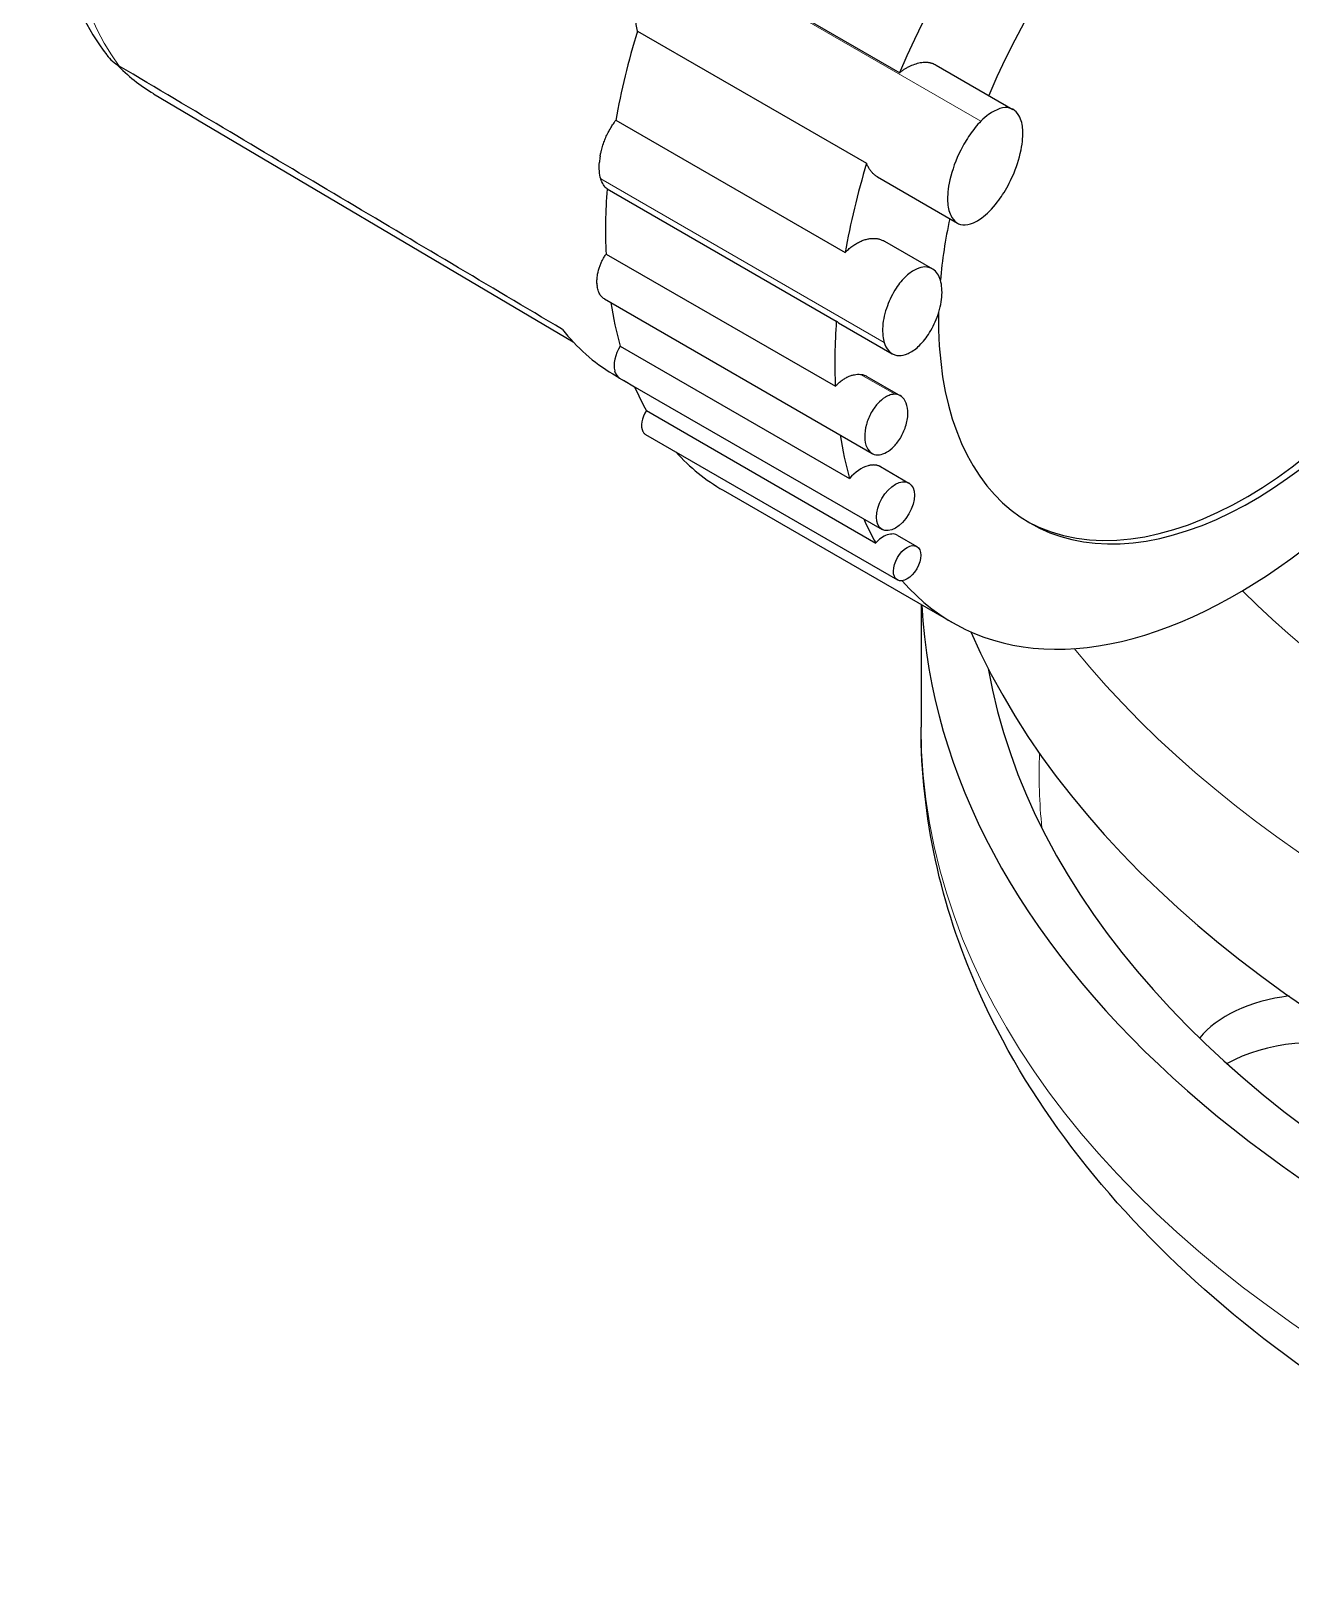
# Model space of a CAD drawing. Header units: millimetres. Extents: x 0 to 8400, y 0 to 5940.
# Drawn here: x 7406.3 to 7501.1, y 5043.5 to 5160.3 of the extents above; entities that cross this region are included whole.
import ezdxf

# ---------------------------------------------------------------- set-up
doc = ezdxf.new("R2010")
doc.units = ezdxf.units.MM
doc.header["$LTSCALE"] = 20
doc.layers.add('Visible', color=7, linetype='Continuous', lineweight=25)
doc.layers.add('Visible Narrow', color=7, linetype='Continuous', lineweight=18)

msp = doc.modelspace()

# ---------------------------------------------------------------- linework, layer by layer
at = {"layer": 'Visible'}
for p, q in [((7454.41, 5167.08), (7471.67, 5157.11)), ((7451.93, 5160.25), (7469.18, 5150.29)), ((7474.42, 5157.69), (7480.2, 5154.35)), ((7415.5, 5155.53), (7447.09, 5136.84)), ((7450.3, 5153.53), (7467.56, 5143.57)), ((7449.64, 5148.36), (7466.9, 5138.4)), ((7470.01, 5149.26), (7476.02, 5145.79)), ((7449.57, 5143.46), (7466.83, 5133.5)), ((7470.52, 5144.42), (7474.13, 5142.34)), ((7449.44, 5140.08), (7469.59, 5128.45)), ((7467.06, 5138.29), (7471.11, 5135.95)), ((7450.63, 5136.53), (7467.89, 5126.56)), ((7450.08, 5134.43), (7450.52, 5134.17)), ((7450.59, 5134.12), (7470.34, 5122.72)), ((7469.21, 5134.24), (7471.73, 5132.79)), ((7450.88, 5133.96), (7451.72, 5133.46)), ((7452.61, 5131.67), (7469.87, 5121.7)), ((7452.54, 5129.88), (7471.51, 5118.93)), ((7470.22, 5127.45), (7472.36, 5126.21)), ((7458.38, 5125.67), (7475.64, 5115.71)), ((7471.48, 5122.3), (7472.96, 5121.44)), ((7473.28, 5117.07), (7473.28, 5107.84))]:
    msp.add_line(p, q, dxfattribs=at)
for centre, major_axis, ratio, start_param, end_param in [((7497.01, 5152.73), (21.37, 37.02), 0.57735, 6.019734, 8.063104), ((7498.17, 5152.06), (16.67, 28.87), 0.57735, 2.335033, 8.065645), ((7497.71, 5152.33), (16.67, 28.87), 0.57735, 3.15534, 6.269438), ((7479.75, 5162.69), (21.37, 37.02), 0.57735, 1.955085, 2.129576), ((7415.95, 5161.49), (-3.94, -3.08), 0.800433, 6.273125, 6.585688), ((7434.78, 5188.66), (-19.16, -33.19), 0.57735, 6.117497, 6.277014), ((7452.08, 5151.78), (-2.14, -3.71), 0.57735, 5.281775, 5.399676), ((7497.01, 5152.73), (-21.37, -37.02), 0.57735, 5.096678, 5.271169), ((7479.75, 5162.69), (21.37, 37.02), 0.57735, 2.268654, 2.407833), ((7497.01, 5152.73), (-21.37, -37.02), 0.57735, 6.084999, 8.018546), ((7498.17, 5152.06), (16.67, 28.87), 0.57735, 2.088849, 2.247456), ((7450.85, 5142.5), (-1.4, -2.42), 0.57735, 5.543108, 5.661906), ((7479.75, 5162.69), (21.37, 37.02), 0.57735, 2.519491, 2.6274), ((7469.86, 5168.41), (-19.66, -34.05), 0.57735, 6.056295, 6.277014), ((7497.01, 5152.73), (-21.37, -37.02), 0.57735, 5.410246, 5.549425), ((7451.6, 5135.87), (-1.01, -1.75), 0.57735, 4.66866, 5.7552), ((7451.52, 5135.8), (-0.96, -1.65), 0.57735, 5.752028, 5.871865), ((7451.6, 5135.87), (-1.01, -1.75), 0.57735, 5.868693, 6.283185), ((7479.75, 5162.69), (-21.37, -37.02), 0.57735, 5.880318, 5.953225), ((7595.5, 5132.33), (-122.22, 0), 0.57735, 0.248082, 3.141593), ((7453.27, 5131.14), (-0.73, -1.26), 0.57735, 4.621384, 5.930377), ((7453.2, 5131.06), (-0.67, -1.16), 0.57735, 5.925923, 6.047037), ((7453.27, 5131.14), (-0.73, -1.26), 0.57735, 6.042583, 6.283185), ((7497.01, 5152.73), (-21.37, -37.02), 0.57735, 5.661084, 5.768992), ((7479.75, 5162.69), (-21.37, -37.02), 0.57735, 6.099112, 6.283185), ((7468.97, 5125.84), (-1.4, -1.49), 0.627589, 3.919135, 4.8154), ((7595.5, 5119.18), (122.22, 0), 0.57735, 3.17195, 6.37653), ((7497.01, 5152.73), (-21.37, -37.02), 0.57735, 5.880318, 5.953225), ((7595.5, 5119.18), (117.78, 0), 0.57735, 3.243788, 6.18099), ((7503.12, 5082.12), (9.72, 0), 0.57735, 1.791339, 2.715812), ((7503.12, 5078.49), (-9.72, 0), 0.57735, 4.290333, 5.485639)]:
    msp.add_ellipse(centre, major_axis=major_axis, ratio=ratio, start_param=start_param, end_param=end_param, dxfattribs=at)
for centre, major_axis in [((7471.35, 5124.47), (1.01, 1.75)), ((7472.23, 5120.18), (0.73, 1.26))]:
    msp.add_ellipse(centre, major_axis=major_axis, ratio=0.57735, dxfattribs=at)
for points, knots in [([(7414.54, 5198.91), (7413, 5196.12), (7411.67, 5193.22), (7409.53, 5187.36), (7408.71, 5184.4), (7407.65, 5178.58), (7407.4, 5175.72), (7407.54, 5170.22), (7407.92, 5167.58), (7409.39, 5162.68), (7410.49, 5160.41), (7411.99, 5158.45)], [0.81922, 0.81922, 0.81922, 0.81922, 1.079101, 1.079101, 1.338981, 1.338981, 1.598861, 1.598861, 1.858742, 1.858742, 2.118622, 2.118622, 2.118622, 2.118622]), ([(7451.93, 5160.25), (7451.89, 5160.41), (7451.86, 5160.57), (7451.84, 5160.73), (7451.83, 5160.89), (7451.82, 5161.02), (7451.82, 5161.17), (7451.82, 5161.24), (7451.82, 5161.31), (7451.83, 5161.4), (7451.83, 5161.49), (7451.84, 5161.56), (7451.84, 5161.63), (7451.86, 5161.8), (7451.88, 5161.95), (7451.9, 5162.06), (7451.93, 5162.27), (7451.96, 5162.43), (7452, 5162.61), (7452.05, 5162.82), (7452.1, 5162.99), (7452.16, 5163.2), (7452.19, 5163.31), (7452.22, 5163.4), (7452.25, 5163.49), (7452.28, 5163.57), (7452.32, 5163.68), (7452.36, 5163.78), (7452.42, 5163.96), (7452.51, 5164.18), (7452.6, 5164.37), (7452.67, 5164.53), (7452.77, 5164.74), (7452.87, 5164.94), (7452.96, 5165.11), (7453.07, 5165.3), (7453.17, 5165.47), (7453.23, 5165.57), (7453.28, 5165.65), (7453.33, 5165.73), (7453.37, 5165.79), (7453.44, 5165.89), (7453.5, 5165.98), (7453.6, 5166.12), (7453.73, 5166.3), (7453.86, 5166.46), (7454.01, 5166.65), (7454.12, 5166.78), (7454.24, 5166.91), (7454.27, 5166.94), (7454.3, 5166.97), (7454.33, 5167)], [17.112883, 17.112883, 17.112883, 17.112883, 17.700573, 17.700573, 17.700573, 18.214175, 18.214175, 18.214175, 18.459011, 18.459011, 18.459011, 18.692605, 18.692605, 18.692605, 19.054584, 19.054584, 19.054584, 19.692775, 19.692775, 19.692775, 20.287601, 20.287601, 20.287601, 20.587526, 20.587526, 20.587526, 20.880265, 20.880265, 20.880265, 21.457084, 21.457084, 21.457084, 22.032872, 22.032872, 22.032872, 22.568322, 22.568322, 22.568322, 22.852954, 22.852954, 22.852954, 23.130966, 23.130966, 23.130966, 23.657626, 23.657626, 23.657626, 24.209892, 24.209892, 24.209892, 24.335586, 24.335586, 24.335586, 24.335586]), ([(7446.28, 5137.78), (7443.5, 5139.44), (7440.72, 5141.09), (7437.94, 5142.74), (7435.16, 5144.39), (7432.38, 5146.05), (7429.6, 5147.7), (7426.82, 5149.35), (7424.04, 5151), (7421.26, 5152.66), (7418.48, 5154.31), (7415.7, 5155.96), (7412.92, 5157.61)], [0, 0, 0, 0, 10.647475, 10.647475, 10.647475, 21.294952, 21.294952, 21.294952, 31.94243, 31.94243, 31.94243, 42.589906, 42.589906, 42.589906, 42.589906]), ([(7471.67, 5157.11), (7471.7, 5157.14), (7471.73, 5157.17), (7471.77, 5157.19), (7471.8, 5157.22), (7471.83, 5157.24), (7471.86, 5157.26), (7471.9, 5157.29), (7471.93, 5157.31), (7471.97, 5157.33), (7472, 5157.36), (7472.03, 5157.38), (7472.07, 5157.4), (7472.1, 5157.42), (7472.14, 5157.44), (7472.17, 5157.46), (7472.2, 5157.48), (7472.24, 5157.5), (7472.27, 5157.52), (7472.34, 5157.56), (7472.41, 5157.59), (7472.48, 5157.63), (7472.62, 5157.69), (7472.77, 5157.75), (7472.91, 5157.79), (7472.98, 5157.81), (7473.05, 5157.83), (7473.12, 5157.85), (7473.19, 5157.86), (7473.26, 5157.88), (7473.33, 5157.89), (7473.4, 5157.89), (7473.46, 5157.9), (7473.53, 5157.9), (7473.57, 5157.9), (7473.6, 5157.9), (7473.63, 5157.9), (7473.67, 5157.9), (7473.7, 5157.9), (7473.73, 5157.9), (7473.76, 5157.9), (7473.8, 5157.89), (7473.83, 5157.89), (7473.85, 5157.89), (7473.86, 5157.88), (7473.88, 5157.88), (7473.89, 5157.88), (7473.91, 5157.88), (7473.92, 5157.87), (7473.94, 5157.87), (7473.96, 5157.87), (7473.97, 5157.86), (7473.99, 5157.86), (7474, 5157.86), (7474.02, 5157.85), (7474.05, 5157.84), (7474.08, 5157.83), (7474.11, 5157.82), (7474.22, 5157.79), (7474.32, 5157.74), (7474.42, 5157.69)], [0, 0, 0, 0, 0.11744, 0.11744, 0.11744, 0.234854, 0.234854, 0.234854, 0.352251, 0.352251, 0.352251, 0.4697, 0.4697, 0.4697, 0.58713, 0.58713, 0.58713, 0.704521, 0.704521, 0.704521, 0.93941, 0.93941, 0.93941, 1.409093, 1.409093, 1.409093, 1.64394, 1.64394, 1.64394, 1.878781, 1.878781, 1.878781, 2.113554, 2.113554, 2.113554, 2.230995, 2.230995, 2.230995, 2.348435, 2.348435, 2.348435, 2.465824, 2.465824, 2.465824, 2.524531, 2.524531, 2.524531, 2.583227, 2.583227, 2.583227, 2.641913, 2.641913, 2.641913, 2.700604, 2.700604, 2.700604, 2.817988, 2.817988, 2.817988, 3.240731, 3.240731, 3.240731, 3.240731]), ([(7478.43, 5146.68), (7478.87, 5147.13), (7479.21, 5147.61), (7479.71, 5148.38), (7479.97, 5148.86), (7480.44, 5149.94), (7480.67, 5150.61), (7480.93, 5151.89), (7480.96, 5152.41), (7480.91, 5153.16), (7480.84, 5153.55), (7480.53, 5154.09), (7480.37, 5154.25), (7479.96, 5154.48), (7479.75, 5154.49), (7479.36, 5154.47), (7479.07, 5154.38), (7478.55, 5154.1), (7478.2, 5153.88), (7477.78, 5153.46)], [-1.472432, -1.472432, -1.472432, -1.472432, -1.337706, -1.337706, -1.147944, -1.147944, -0.917166, -0.917166, -0.718918, -0.718918, -0.577001, -0.577001, -0.487694, -0.487694, -0.382199, -0.382199, -0.171509, -0.171509, 0, 0, 0, 0]), ([(7449.12, 5150.82), (7449.13, 5150.83), (7449.13, 5150.85), (7449.13, 5150.87), (7449.15, 5150.97), (7449.17, 5151.06), (7449.19, 5151.14), (7449.2, 5151.18), (7449.21, 5151.22), (7449.22, 5151.26), (7449.25, 5151.39), (7449.29, 5151.52), (7449.33, 5151.66), (7449.38, 5151.82), (7449.43, 5151.94), (7449.48, 5152.06), (7449.52, 5152.16), (7449.57, 5152.29), (7449.63, 5152.42), (7449.69, 5152.55), (7449.75, 5152.66), (7449.81, 5152.77), (7449.89, 5152.92), (7449.95, 5153.01), (7450.01, 5153.11), (7450.08, 5153.22), (7450.15, 5153.32), (7450.23, 5153.43), (7450.25, 5153.47), (7450.28, 5153.5), (7450.3, 5153.53)], [1.91706, 1.91706, 1.91706, 1.91706, 1.973942, 1.973942, 1.973942, 2.242726, 2.242726, 2.242726, 2.372683, 2.372683, 2.372683, 2.76193, 2.76193, 2.76193, 3.167385, 3.167385, 3.167385, 3.52032, 3.52032, 3.52032, 3.86008, 3.86008, 3.86008, 4.227902, 4.227902, 4.227902, 4.585732, 4.585732, 4.585732, 4.691108, 4.691108, 4.691108, 4.691108]), ([(7477.78, 5153.46), (7477.49, 5153.16), (7477.21, 5152.81), (7476.7, 5152.07), (7476.47, 5151.68), (7475.9, 5150.55), (7475.62, 5149.78), (7475.3, 5148.39), (7475.26, 5147.84), (7475.3, 5147.03), (7475.37, 5146.67), (7475.63, 5146.12), (7475.78, 5145.94), (7476.15, 5145.7), (7476.36, 5145.64), (7476.86, 5145.66), (7477.15, 5145.76), (7477.67, 5146.04), (7478.01, 5146.26), (7478.43, 5146.68)], [-1.606475, -1.606475, -1.606475, -1.606475, -1.480541, -1.480541, -1.354352, -1.354352, -1.129304, -1.129304, -0.927107, -0.927107, -0.736213, -0.736213, -0.571741, -0.571741, -0.381781, -0.381781, -0.170634, -0.170634, 0, 0, 0, 0]), ([(7449.17, 5149.12), (7449.12, 5149.3), (7449.08, 5149.49), (7449.05, 5149.92), (7449.05, 5150.14), (7449.07, 5150.38)], [0, 0, 0, 0, 0.0729836, 0.0729836, 0.1472241, 0.1472241, 0.1472241, 0.1472241]), ([(7470.01, 5149.26), (7469.99, 5149.27), (7469.97, 5149.28), (7469.95, 5149.3), (7469.88, 5149.34), (7469.81, 5149.39), (7469.75, 5149.45), (7469.69, 5149.5), (7469.63, 5149.56), (7469.57, 5149.62), (7469.52, 5149.68), (7469.47, 5149.75), (7469.42, 5149.82), (7469.4, 5149.86), (7469.37, 5149.89), (7469.35, 5149.93), (7469.33, 5149.97), (7469.31, 5150.01), (7469.29, 5150.05), (7469.27, 5150.08), (7469.25, 5150.12), (7469.23, 5150.17), (7469.22, 5150.21), (7469.2, 5150.25), (7469.18, 5150.29)], [3.352439, 3.352439, 3.352439, 3.352439, 3.453876, 3.453876, 3.453876, 3.767724, 3.767724, 3.767724, 4.081562, 4.081562, 4.081562, 4.395498, 4.395498, 4.395498, 4.552406, 4.552406, 4.552406, 4.70939, 4.70939, 4.70939, 4.866307, 4.866307, 4.866307, 5.023344, 5.023344, 5.023344, 5.023344]), ([(7449.64, 5148.36), (7449.54, 5148.44), (7449.45, 5148.55), (7449.29, 5148.81), (7449.22, 5148.96), (7449.17, 5149.12)], [0.000001, 0.000001, 0.000001, 0.000001, 0.0634447, 0.0634447, 0.1293563, 0.1293563, 0.1293563, 0.1293563]), ([(7467.56, 5143.57), (7467.6, 5143.61), (7467.64, 5143.65), (7467.68, 5143.69), (7467.72, 5143.73), (7467.77, 5143.77), (7467.81, 5143.81), (7467.85, 5143.85), (7467.9, 5143.88), (7467.94, 5143.92), (7467.98, 5143.95), (7468.03, 5143.99), (7468.07, 5144.02), (7468.12, 5144.06), (7468.17, 5144.09), (7468.21, 5144.12), (7468.26, 5144.15), (7468.31, 5144.18), (7468.35, 5144.21), (7468.4, 5144.24), (7468.45, 5144.27), (7468.49, 5144.3), (7468.54, 5144.32), (7468.59, 5144.35), (7468.64, 5144.37), (7468.69, 5144.4), (7468.73, 5144.42), (7468.78, 5144.44), (7468.83, 5144.46), (7468.88, 5144.48), (7468.93, 5144.5), (7468.98, 5144.51), (7469.02, 5144.53), (7469.07, 5144.55), (7469.12, 5144.56), (7469.17, 5144.57), (7469.22, 5144.58), (7469.31, 5144.61), (7469.41, 5144.62), (7469.5, 5144.63), (7469.59, 5144.64), (7469.68, 5144.64), (7469.77, 5144.64), (7469.82, 5144.63), (7469.86, 5144.63), (7469.91, 5144.63), (7469.95, 5144.62), (7469.99, 5144.61), (7470.03, 5144.61), (7470.08, 5144.6), (7470.12, 5144.59), (7470.16, 5144.58), (7470.2, 5144.57), (7470.24, 5144.55), (7470.28, 5144.54), (7470.32, 5144.52), (7470.36, 5144.51), (7470.39, 5144.49), (7470.41, 5144.48), (7470.43, 5144.47), (7470.45, 5144.47), (7470.47, 5144.46), (7470.49, 5144.45), (7470.5, 5144.44), (7470.51, 5144.43), (7470.52, 5144.43), (7470.52, 5144.42)], [0, 0, 0, 0, 0.158474, 0.158474, 0.158474, 0.316867, 0.316867, 0.316867, 0.475253, 0.475253, 0.475253, 0.633667, 0.633667, 0.633667, 0.792152, 0.792152, 0.792152, 0.950576, 0.950576, 0.950576, 1.109066, 1.109066, 1.109066, 1.26749, 1.26749, 1.26749, 1.425971, 1.425971, 1.425971, 1.5844, 1.5844, 1.5844, 1.742862, 1.742862, 1.742862, 1.90125, 1.90125, 1.90125, 2.218024, 2.218024, 2.218024, 2.534814, 2.534814, 2.534814, 2.693206, 2.693206, 2.693206, 2.851685, 2.851685, 2.851685, 3.010114, 3.010114, 3.010114, 3.16859, 3.16859, 3.16859, 3.327012, 3.327012, 3.327012, 3.406209, 3.406209, 3.406209, 3.485398, 3.485398, 3.485398, 3.516224, 3.516224, 3.516224, 3.516224]), ([(7448.88, 5141.25), (7448.88, 5141.3), (7448.88, 5141.36), (7448.88, 5141.42), (7448.88, 5141.52), (7448.89, 5141.62), (7448.9, 5141.71), (7448.91, 5141.84), (7448.95, 5142.04), (7449, 5142.25), (7449.03, 5142.34), (7449.06, 5142.44), (7449.09, 5142.53), (7449.12, 5142.62), (7449.16, 5142.71), (7449.2, 5142.8), (7449.24, 5142.89), (7449.28, 5142.97), (7449.32, 5143.05), (7449.35, 5143.11), (7449.4, 5143.2), (7449.45, 5143.28), (7449.48, 5143.32), (7449.5, 5143.36), (7449.52, 5143.39), (7449.54, 5143.42), (7449.55, 5143.44), (7449.57, 5143.46)], [2.49121, 2.49121, 2.49121, 2.49121, 2.661303, 2.661303, 2.661303, 2.977982, 2.977982, 2.977982, 3.528609, 3.528609, 3.528609, 3.793186, 3.793186, 3.793186, 4.066465, 4.066465, 4.066465, 4.312634, 4.312634, 4.312634, 4.551396, 4.551396, 4.551396, 4.673585, 4.673585, 4.673585, 4.750824, 4.750824, 4.750824, 4.750824]), ([(7474.74, 5141.49), (7474.68, 5141.67), (7474.61, 5141.83), (7474.42, 5142.11), (7474.31, 5142.23), (7473.98, 5142.44), (7473.77, 5142.49), (7473.37, 5142.48), (7473.17, 5142.43), (7472.68, 5142.21), (7472.41, 5142.03), (7471.88, 5141.54), (7471.63, 5141.23), (7471.13, 5140.47), (7470.91, 5140.02), (7470.55, 5139.04), (7470.43, 5138.52), (7470.35, 5137.46), (7470.43, 5137.07), (7470.51, 5136.8)], [-1.0291835, -1.0291835, -1.0291835, -1.0291835, -0.9910934, -0.9910934, -0.952916, -0.952916, -0.8965015, -0.8965015, -0.8521566, -0.8521566, -0.803104, -0.803104, -0.7474184, -0.7474184, -0.681095, -0.681095, -0.6048226, -0.6048226, -0.5137114, -0.5137114, -0.5137114, -0.5137114]), ([(7470.51, 5136.8), (7470.52, 5136.75), (7470.54, 5136.7), (7470.65, 5136.4), (7470.79, 5136.19), (7471.19, 5135.87), (7471.42, 5135.82), (7471.81, 5135.81), (7472.03, 5135.84), (7472.56, 5136.08), (7472.82, 5136.26), (7473.35, 5136.74), (7473.6, 5137.05), (7474.1, 5137.8), (7474.32, 5138.25), (7474.68, 5139.22), (7474.8, 5139.74), (7474.88, 5140.69), (7474.85, 5141.12), (7474.74, 5141.49)], [-0.9704795, -0.9704795, -0.9704795, -0.9704795, -0.9524261, -0.9524261, -0.8597774, -0.8597774, -0.7475124, -0.7475124, -0.6453703, -0.6453703, -0.545752, -0.545752, -0.4340803, -0.4340803, -0.3011609, -0.3011609, -0.1488443, -0.1488443, 0, 0, 0, 0]), ([(7449.44, 5140.08), (7449.4, 5140.11), (7449.36, 5140.13), (7449.32, 5140.16), (7449.28, 5140.2), (7449.25, 5140.23), (7449.22, 5140.26), (7449.19, 5140.29), (7449.16, 5140.33), (7449.13, 5140.37), (7449.08, 5140.45), (7449.03, 5140.55), (7448.99, 5140.65), (7448.95, 5140.76), (7448.92, 5140.87), (7448.9, 5141)], [0.647765, 0.647765, 0.647765, 0.647765, 0.857246, 0.857246, 0.857246, 1.079482, 1.079482, 1.079482, 1.301386, 1.301386, 1.301386, 1.728764, 1.728764, 1.728764, 2.183524, 2.183524, 2.183524, 2.183524]), ([(7466.83, 5133.5), (7466.86, 5133.54), (7466.89, 5133.57), (7466.93, 5133.61), (7466.97, 5133.64), (7467, 5133.68), (7467.04, 5133.71), (7467.08, 5133.75), (7467.11, 5133.78), (7467.15, 5133.81), (7467.19, 5133.85), (7467.23, 5133.88), (7467.27, 5133.91), (7467.35, 5133.97), (7467.43, 5134.02), (7467.51, 5134.07), (7467.55, 5134.1), (7467.59, 5134.12), (7467.63, 5134.14), (7467.65, 5134.16), (7467.67, 5134.17), (7467.69, 5134.18), (7467.71, 5134.19), (7467.74, 5134.2), (7467.76, 5134.21), (7467.8, 5134.23), (7467.84, 5134.25), (7467.88, 5134.26), (7467.92, 5134.28), (7467.97, 5134.29), (7468.01, 5134.31), (7468.05, 5134.32), (7468.09, 5134.33), (7468.13, 5134.35), (7468.17, 5134.36), (7468.21, 5134.37), (7468.26, 5134.37), (7468.42, 5134.41), (7468.58, 5134.41), (7468.73, 5134.4)], [0, 0, 0, 0, 0.136667, 0.136667, 0.136667, 0.273386, 0.273386, 0.273386, 0.410021, 0.410021, 0.410021, 0.546791, 0.546791, 0.546791, 0.820288, 0.820288, 0.820288, 0.956966, 0.956966, 0.956966, 1.025283, 1.025283, 1.025283, 1.093602, 1.093602, 1.093602, 1.230239, 1.230239, 1.230239, 1.366884, 1.366884, 1.366884, 1.503566, 1.503566, 1.503566, 1.640273, 1.640273, 1.640273, 2.187492, 2.187492, 2.187492, 2.187492]), ([(7468.73, 5134.4), (7468.76, 5134.39), (7468.79, 5134.39), (7468.82, 5134.39), (7468.85, 5134.38), (7468.87, 5134.37), (7468.9, 5134.37), (7468.93, 5134.36), (7468.96, 5134.35), (7468.99, 5134.34), (7469.01, 5134.33), (7469.04, 5134.32), (7469.07, 5134.31), (7469.12, 5134.29), (7469.16, 5134.27), (7469.21, 5134.24)], [0, 0, 0, 0, 0.1115501, 0.1115501, 0.1115501, 0.2232885, 0.2232885, 0.2232885, 0.33507, 0.33507, 0.33507, 0.4467287, 0.4467287, 0.4467287, 0.6562393, 0.6562393, 0.6562393, 0.6562393]), ([(7471.32, 5132.9), (7471.21, 5132.9), (7471.09, 5132.89), (7470.84, 5132.81), (7470.72, 5132.76), (7470.38, 5132.55), (7470.19, 5132.38), (7469.91, 5132.08), (7469.72, 5131.85), (7469.37, 5131.23), (7469.25, 5130.92), (7469.07, 5130.29), (7469.03, 5129.97), (7469.04, 5129.38), (7469.09, 5129.12), (7469.29, 5128.7), (7469.42, 5128.55), (7469.69, 5128.39), (7469.8, 5128.34), (7470, 5128.34)], [-2.02087, -2.02087, -2.02087, -2.02087, -1.877254, -1.877254, -1.733386, -1.733386, -1.484034, -1.484034, -1.280209, -1.280209, -1.106342, -1.106342, -0.913487, -0.913487, -0.72369, -0.72369, -0.538223, -0.538223, -0.390034, -0.390034, -0.390034, -0.390034]), ([(7470, 5128.34), (7470.08, 5128.33), (7470.11, 5128.34), (7470.32, 5128.37), (7470.5, 5128.43), (7470.87, 5128.63), (7471.05, 5128.78), (7471.35, 5129.09), (7471.53, 5129.29), (7471.89, 5129.88), (7472.02, 5130.17), (7472.22, 5130.8), (7472.28, 5131.13), (7472.3, 5131.73), (7472.25, 5132.01), (7472.08, 5132.45), (7471.96, 5132.62), (7471.67, 5132.84), (7471.5, 5132.9), (7471.32, 5132.9)], [-0.8880941, -0.8880941, -0.8880941, -0.8880941, -0.8540851, -0.8540851, -0.7043262, -0.7043262, -0.5505729, -0.5505729, -0.4535132, -0.4535132, -0.367199, -0.367199, -0.26893, -0.26893, -0.1703214, -0.1703214, -0.0796423, -0.0796423, 0, 0, 0, 0]), ([(7470.22, 5127.45), (7470.21, 5127.45), (7470.2, 5127.46), (7470.18, 5127.47), (7470.16, 5127.48), (7470.14, 5127.49), (7470.12, 5127.5), (7470.1, 5127.51), (7470.07, 5127.52), (7470.05, 5127.52), (7470.02, 5127.53), (7470, 5127.54), (7469.98, 5127.54), (7469.95, 5127.55), (7469.93, 5127.55), (7469.9, 5127.56), (7469.88, 5127.56), (7469.85, 5127.57), (7469.82, 5127.57), (7469.8, 5127.57), (7469.77, 5127.57), (7469.74, 5127.57), (7469.71, 5127.58), (7469.69, 5127.58), (7469.66, 5127.57), (7469.63, 5127.57), (7469.6, 5127.57), (7469.57, 5127.57), (7469.55, 5127.57), (7469.52, 5127.56), (7469.49, 5127.56), (7469.46, 5127.56), (7469.43, 5127.55), (7469.4, 5127.54), (7469.37, 5127.54), (7469.34, 5127.53), (7469.31, 5127.52)], [4.523727, 4.523727, 4.523727, 4.523727, 4.579336, 4.579336, 4.579336, 4.679652, 4.679652, 4.679652, 4.779833, 4.779833, 4.779833, 4.879722, 4.879722, 4.879722, 4.979215, 4.979215, 4.979215, 5.078917, 5.078917, 5.078917, 5.178968, 5.178968, 5.178968, 5.279231, 5.279231, 5.279231, 5.379555, 5.379555, 5.379555, 5.479783, 5.479783, 5.479783, 5.579762, 5.579762, 5.579762, 5.679349, 5.679349, 5.679349, 5.679349]), ([(7471.48, 5122.3), (7471.42, 5122.33), (7471.35, 5122.36), (7471.16, 5122.39), (7471.01, 5122.38), (7470.69, 5122.3), (7470.53, 5122.23), (7470.23, 5122.05), (7470.07, 5121.92), (7469.91, 5121.75), (7469.89, 5121.73), (7469.87, 5121.7)], [-0.5263797, -0.5263797, -0.5263797, -0.5263797, -0.4974554, -0.4974554, -0.4474627, -0.4474627, -0.39747, -0.39747, -0.3472107, -0.3472107, -0.3384666, -0.3384666, -0.3384666, -0.3384666]), ([(7717.73, 5107.84), (7717.73, 5100.27), (7715.85, 5092.73), (7708.59, 5078.22), (7703.01, 5071.3), (7688.44, 5058.52), (7679.18, 5052.77), (7658.12, 5043.32), (7646.29, 5039.65), (7621.4, 5034.74), (7608.35, 5033.5), (7582.29, 5033.53), (7569.29, 5034.79), (7544.53, 5039.7), (7532.77, 5043.36), (7511.64, 5052.87), (7502.26, 5058.71), (7487.08, 5072.18), (7481.21, 5079.8), (7474.76, 5094.41), (7473.28, 5101.11), (7473.28, 5107.84)], [3.926991, 3.926991, 3.926991, 3.926991, 4.20783, 4.20783, 4.509152, 4.509152, 4.836743, 4.836743, 5.169081, 5.169081, 5.49947, 5.49947, 5.828914, 5.828914, 6.159316, 6.159316, 6.491655, 6.491655, 6.819005, 6.819005, 7.068583, 7.068583, 7.068583, 7.068583])]:
    msp.add_open_spline(points, degree=3, knots=knots, dxfattribs=at)
msp.add_open_spline([(7467.06, 5138.29), (7467.01, 5138.32), (7466.95, 5138.36), (7466.9, 5138.4)], degree=3, dxfattribs=at)
at = {"layer": 'Visible Narrow'}
for p, q in [((7454.33, 5167), (7477.78, 5153.46)), ((7449.17, 5149.12), (7470.51, 5136.8)), ((7468.73, 5134.4), (7471.32, 5132.9))]:
    msp.add_line(p, q, dxfattribs=at)
for centre, major_axis, ratio, start_param, end_param in [((7595.5, 5150.93), (113.33, 0), 0.57735, 3.66729, 7.259241), ((7436.4, 5187.72), (-19.45, -33.69), 0.57735, 4.707939, 6.046017), ((7447.69, 5152.12), (-0.91, 2.39), 0.462727, 3.739111, 3.973088), ((7595.5, 5143.67), (122.22, 0), 0.57735, 3.579492, 6.283185), ((7445.12, 5144.72), (3.71, -3.89), 0.195569, 0.166804, 0.322004), ((7442, 5141.54), (8.25, -7.07), 0.067613, 0.057711, 0.167921), ((7443.15, 5137.12), (9.23, -7.12), 0.028273, 0.022708, 0.130041), ((7595.5, 5107.84), (122.22, 0), 0.57735, 3.141593, 6.283185), ((7595.5, 5104.21), (-113.33, 0), 0.57735, 6.257913, 6.343618)]:
    msp.add_ellipse(centre, major_axis=major_axis, ratio=ratio, start_param=start_param, end_param=end_param, dxfattribs=at)

doc.saveas('drawing.dxf')
